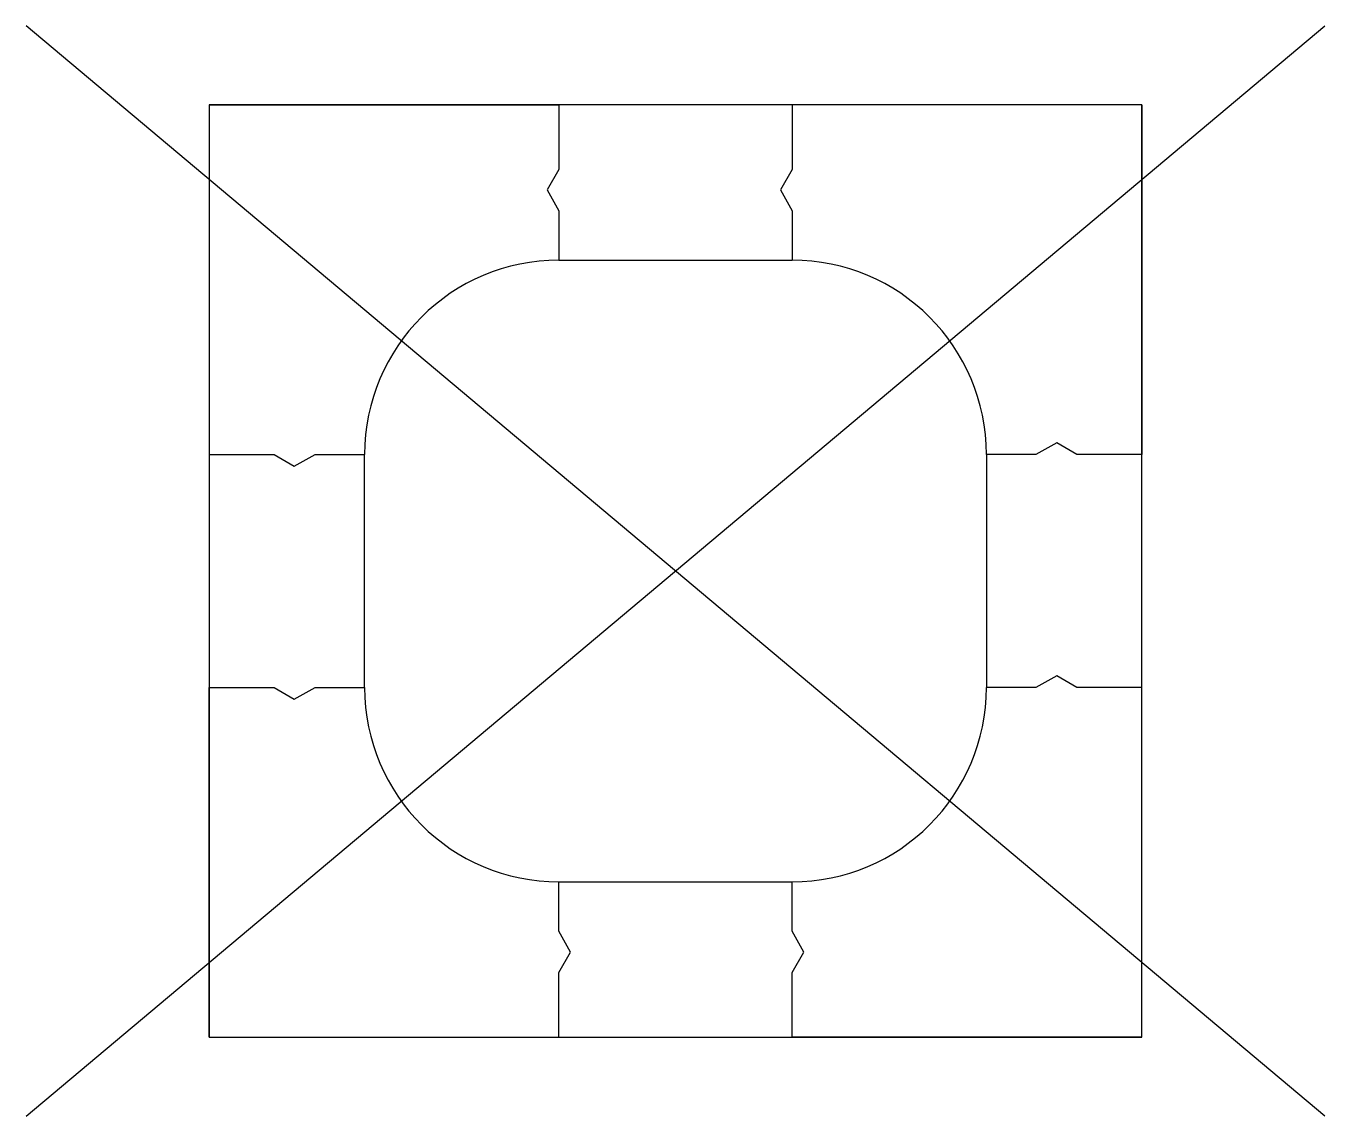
# Model space of a CAD drawing. Header units: metres. Extents: x -0.84 to 0.84, y -0.7 to 0.7.
import ezdxf

# ---------------------------------------------------------------- set-up
doc = ezdxf.new("R2010")
doc.units = ezdxf.units.M

msp = doc.modelspace()

# ---------------------------------------------------------------- linework, layer by layer
for p, q in [((-0.8357, -0.7013), (0.8357, 0.7013)), ((0.8357, -0.7013), (-0.8357, 0.7013)), ((-0.6, 0.6), (-0.6, 0.15)), ((-0.6, 0.6), (-0.15, 0.6)), ((0.6, 0.6), (0.15, 0.6)), ((0.6, 0.6), (0.6, 0.15)), ((-0.15, 0.4), (0.15, 0.4)), ((-0.4, -0.15), (-0.4, 0.15)), ((0.4, 0.15), (0.4, -0.15)), ((-0.6, -0.6), (-0.6, -0.15)), ((0.6, -0.6), (0.6, -0.15)), ((-0.15, -0.4), (0.15, -0.4)), ((-0.6, -0.6), (-0.15, -0.6)), ((0.6, -0.6), (0.15, -0.6))]:
    msp.add_line(p, q)
at = {"flags": 128}
msp.add_lwpolyline([(0.6, 0.6), (-0.6, 0.6), (-0.6, -0.6), (0.6, -0.6)], close=True, dxfattribs=at)
for points in [[(-0.15, 0.6), (-0.15, 0.5166), (-0.165, 0.4906), (-0.15, 0.4636), (-0.15, 0.4)], [(0.15, 0.6), (0.15, 0.5166), (0.135, 0.4906), (0.15, 0.4636), (0.15, 0.4)], [(0.6, 0.15), (0.5166, 0.15), (0.4906, 0.165), (0.4636, 0.15), (0.4, 0.15)], [(-0.6, 0.15), (-0.5166, 0.15), (-0.4906, 0.135), (-0.4636, 0.15), (-0.4, 0.15)], [(-0.6, -0.15), (-0.5166, -0.15), (-0.4906, -0.165), (-0.4636, -0.15), (-0.4, -0.15)], [(0.6, -0.15), (0.5166, -0.15), (0.4906, -0.135), (0.4636, -0.15), (0.4, -0.15)], [(-0.15, -0.6), (-0.15, -0.5166), (-0.135, -0.4906), (-0.15, -0.4636), (-0.15, -0.4)], [(0.15, -0.6), (0.15, -0.5166), (0.165, -0.4906), (0.15, -0.4636), (0.15, -0.4)]]:
    msp.add_lwpolyline(points, dxfattribs=at)
for centre, start, end in [((-0.15, 0.15), 90, 180), ((0.15, 0.15), 360, 90), ((-0.15, -0.15), 180, 270), ((0.15, -0.15), 270, 360)]:
    msp.add_arc(centre, 0.25, start, end)

doc.saveas('drawing.dxf')
